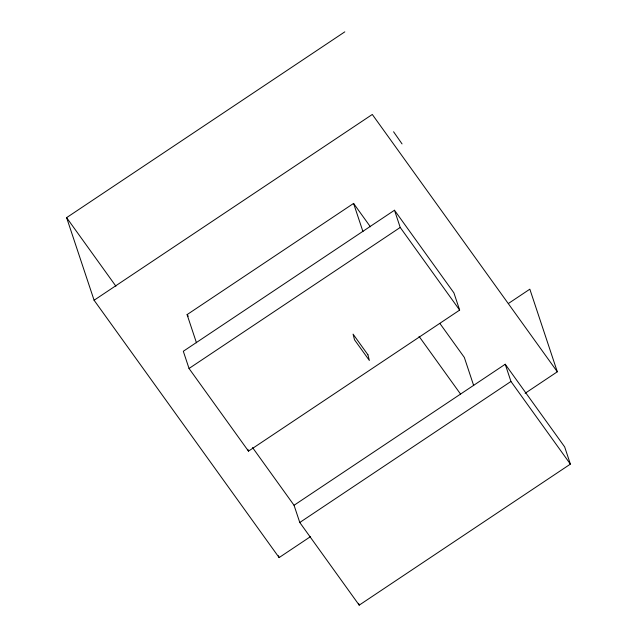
<?xml version="1.0" encoding="UTF-8"?>
<svg xmlns="http://www.w3.org/2000/svg" width="637" height="637" viewBox="0 0 637 637"><rect width="100%" height="100%" fill="white"/><g stroke="black" fill="none" stroke-linecap="round" stroke-linejoin="round"><path stroke-width="0.96" d="M310.49 536.633L279.117 557.582L94.093 300.25L66.614 217.639L344.808 31.85M94.093 300.25L372.295 114.461L557.319 371.793L525.127 393.292M196.467 342.802L187.087 314.614L353.583 203.418L370.4 226.804M394.494 210.234L183.313 351.266L189.038 368.481L248.47 451.139L459.651 310.1L453.918 292.885L394.494 210.234L400.219 227.449L459.651 310.1M189.038 368.481L400.219 227.449M508.374 303.515L529.841 289.182L557.319 371.793M294.047 505.276L505.229 364.245L564.661 446.903L570.386 464.118L359.204 605.15L299.78 522.491L294.047 505.276L252.547 447.548M299.78 522.491L510.954 381.459L505.229 364.245M510.954 381.459L570.386 464.118M439.976 323.564L464.325 357.429L473.697 385.616M419.042 336.352L460.551 394.08M187.087 314.614L188.249 316.223M66.614 217.639L115.918 286.212M393.57 131.763L402.043 143.906M353.583 203.418L362.963 231.605M358.607 603.335L359.204 605.15M247.865 449.324L248.47 451.139M278.496 555.711L279.117 557.582M367.931 354.785L353.073 334.122L354.506 339.792L369.364 360.454L367.931 354.785"/></g></svg>
